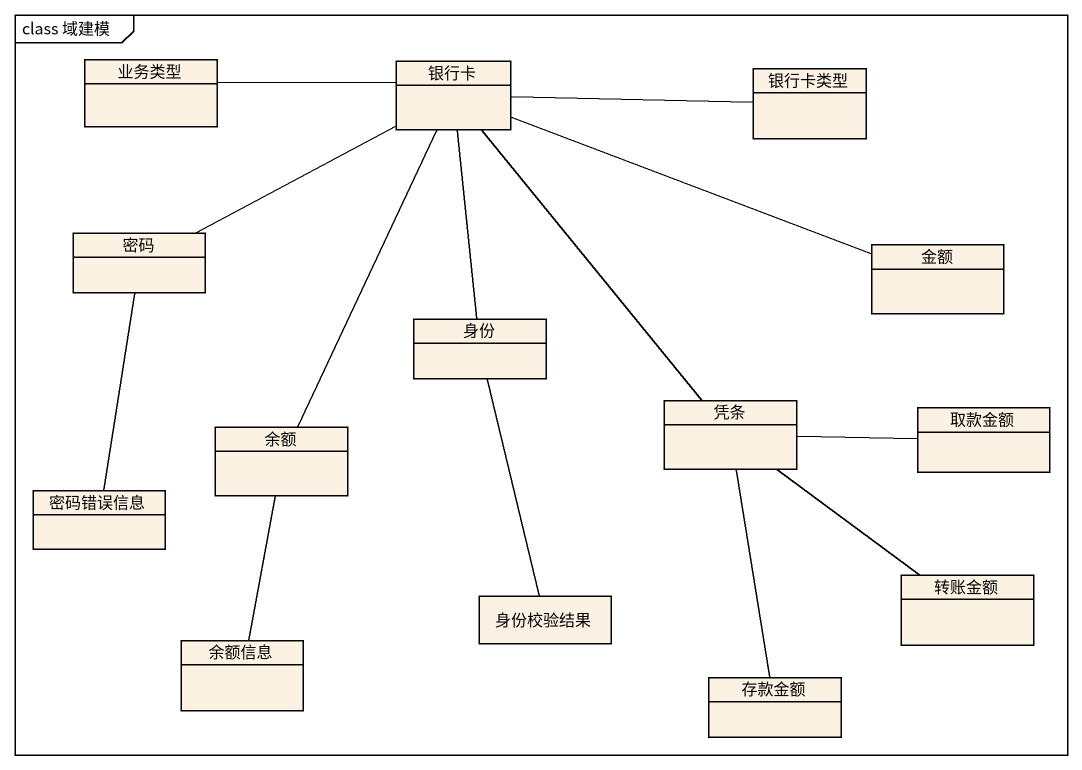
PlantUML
@startuml
mainframe class 域建模
hide circle
hide empty members
class 业务类型
class 银行卡
class 银行卡类型
class 密码
class 金额
class 身份
class 余额
class 凭条
class 取款金额
class 密码错误信息
class 转账金额
class 余额信息
class 身份校验结果
class 存款金额
业务类型 -right- 银行卡
银行卡 -right- 银行卡类型
银行卡 -- 身份
银行卡 -- 余额
银行卡 -- 凭条
密码 -right- 银行卡
密码 -- 密码错误信息
金额 -left- 银行卡
身份 -- 身份校验结果
余额 -- 余额信息
凭条 -right- 取款金额
凭条 -- 转账金额
凭条 -- 存款金额
@enduml
